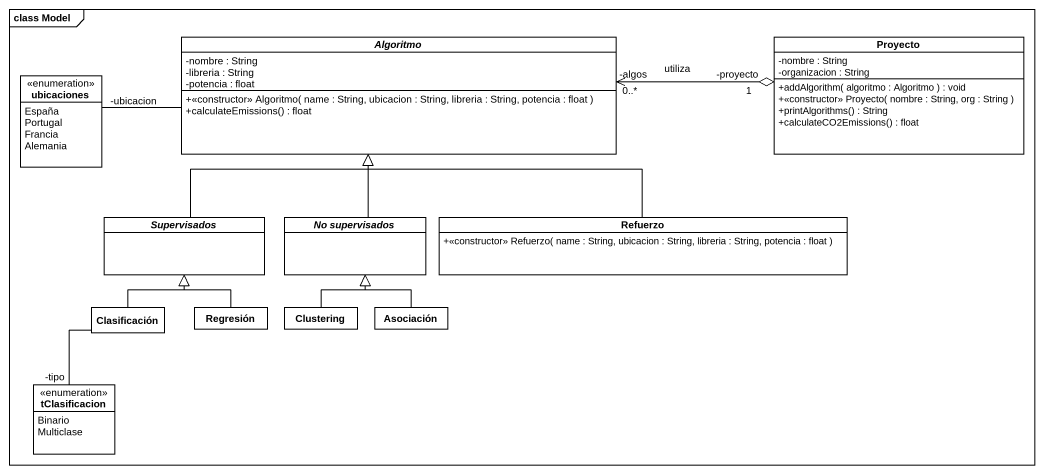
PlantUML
@startuml
mainframe class Model
hide circle
hide empty members
skinparam classAttributeIconSize 0
abstract class Algoritmo {
  -nombre : String
  -libreria : String
  -potencia : float
  +<<constructor>> Algoritmo( name : String, ubicacion : String, libreria : String, potencia : float )
  +calculateEmissions() : float
}
class Proyecto {
  -nombre : String
  -organizacion : String
  +addAlgorithm( algoritmo : Algoritmo ) : void
  +<<constructor>> Proyecto( nombre : String, org : String )
  +printAlgorithms() : String
  +calculateCO2Emissions() : float
}
enum ubicaciones {
  España
  Portugal
  Francia
  Alemania
}
abstract class Supervisados
abstract class "No supervisados" as No_supervisados
class Refuerzo {
  +<<constructor>> Refuerzo( name : String, ubicacion : String, libreria : String, potencia : float )
}
class Clasificación
class Regresión
class Clustering
class Asociación
enum tClasificacion {
  Binario
  Multiclase
}
Algoritmo -left- "-ubicacion" ubicaciones
Proyecto "1\n-proyecto" o-left-> "-algos\n0..*" Algoritmo : utiliza
Supervisados -up-|> Algoritmo
No_supervisados -up-|> Algoritmo
Refuerzo -up-|> Algoritmo
Clasificación -up-|> Supervisados
Clasificación -- "-tipo" tClasificacion
Regresión -up-|> Supervisados
Clustering -up-|> No_supervisados
Asociación -up-|> No_supervisados
@enduml
